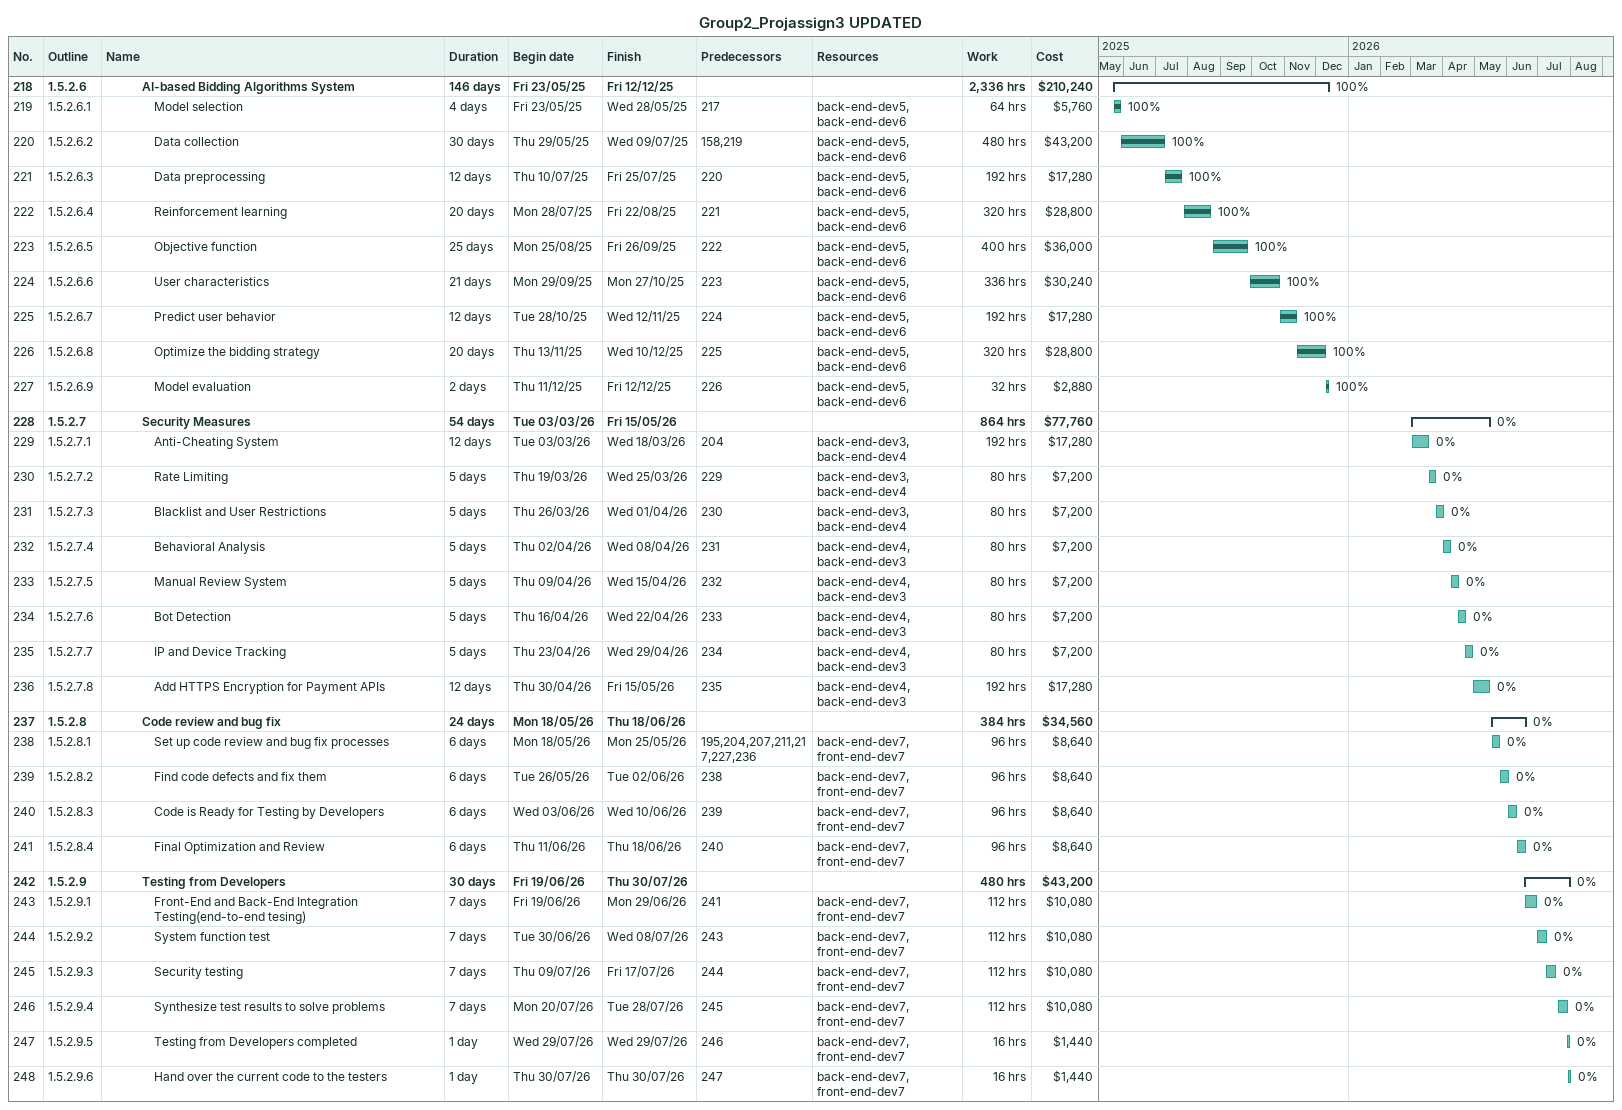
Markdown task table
Group2_Projassign3 UPDATED

| ID | WBS | Task | Duration | Start | Finish | Predecessors | Resources | % complete | Work (h) | Cost ($) |
|---|---|---|---|---|---|---|---|---|---|---|
| 218 | 1.5.2.6 | **AI-based Bidding Algorithms System** | 146d | 2025-05-23 | 2025-12-12 |  |  | 100 | 2336 | 210240 |
| 219 | 1.5.2.6.1 | Model selection | 4d | 2025-05-23 | 2025-05-28 | 217 | back-end-dev5, back-end-dev6 | 100 | 64 | 5760 |
| 220 | 1.5.2.6.2 | Data collection | 30d | 2025-05-29 | 2025-07-09 | 158, 219 | back-end-dev5, back-end-dev6 | 100 | 480 | 43200 |
| 221 | 1.5.2.6.3 | Data preprocessing | 12d | 2025-07-10 | 2025-07-25 | 220 | back-end-dev5, back-end-dev6 | 100 | 192 | 17280 |
| 222 | 1.5.2.6.4 | Reinforcement learning | 20d | 2025-07-28 | 2025-08-22 | 221 | back-end-dev5, back-end-dev6 | 100 | 320 | 28800 |
| 223 | 1.5.2.6.5 | Objective function | 25d | 2025-08-25 | 2025-09-26 | 222 | back-end-dev5, back-end-dev6 | 100 | 400 | 36000 |
| 224 | 1.5.2.6.6 | User characteristics | 21d | 2025-09-29 | 2025-10-27 | 223 | back-end-dev5, back-end-dev6 | 100 | 336 | 30240 |
| 225 | 1.5.2.6.7 | Predict user behavior | 12d | 2025-10-28 | 2025-11-12 | 224 | back-end-dev5, back-end-dev6 | 100 | 192 | 17280 |
| 226 | 1.5.2.6.8 | Optimize the bidding strategy | 20d | 2025-11-13 | 2025-12-10 | 225 | back-end-dev5, back-end-dev6 | 100 | 320 | 28800 |
| 227 | 1.5.2.6.9 | Model evaluation | 2d | 2025-12-11 | 2025-12-12 | 226 | back-end-dev5, back-end-dev6 | 100 | 32 | 2880 |
| 228 | 1.5.2.7 | **Security Measures** | 54d | 2026-03-03 | 2026-05-15 |  |  | 0 | 864 | 77760 |
| 229 | 1.5.2.7.1 | Anti-Cheating System | 12d | 2026-03-03 | 2026-03-18 | 204 | back-end-dev3, back-end-dev4 | 0 | 192 | 17280 |
| 230 | 1.5.2.7.2 | Rate Limiting | 5d | 2026-03-19 | 2026-03-25 | 229 | back-end-dev3, back-end-dev4 | 0 | 80 | 7200 |
| 231 | 1.5.2.7.3 | Blacklist and User Restrictions | 5d | 2026-03-26 | 2026-04-01 | 230 | back-end-dev3, back-end-dev4 | 0 | 80 | 7200 |
| 232 | 1.5.2.7.4 | Behavioral Analysis | 5d | 2026-04-02 | 2026-04-08 | 231 | back-end-dev4, back-end-dev3 | 0 | 80 | 7200 |
| 233 | 1.5.2.7.5 | Manual Review System | 5d | 2026-04-09 | 2026-04-15 | 232 | back-end-dev4, back-end-dev3 | 0 | 80 | 7200 |
| 234 | 1.5.2.7.6 | Bot Detection | 5d | 2026-04-16 | 2026-04-22 | 233 | back-end-dev4, back-end-dev3 | 0 | 80 | 7200 |
| 235 | 1.5.2.7.7 | IP and Device Tracking | 5d | 2026-04-23 | 2026-04-29 | 234 | back-end-dev4, back-end-dev3 | 0 | 80 | 7200 |
| 236 | 1.5.2.7.8 | Add HTTPS Encryption for Payment APIs | 12d | 2026-04-30 | 2026-05-15 | 235 | back-end-dev4, back-end-dev3 | 0 | 192 | 17280 |
| 237 | 1.5.2.8 | **Code review and bug fix** | 24d | 2026-05-18 | 2026-06-18 |  |  | 0 | 384 | 34560 |
| 238 | 1.5.2.8.1 | Set up code review and bug fix processes | 6d | 2026-05-18 | 2026-05-25 | 195, 204, 207, 211, 217, 227, 236 | back-end-dev7, front-end-dev7 | 0 | 96 | 8640 |
| 239 | 1.5.2.8.2 | Find code defects and fix them | 6d | 2026-05-26 | 2026-06-02 | 238 | back-end-dev7, front-end-dev7 | 0 | 96 | 8640 |
| 240 | 1.5.2.8.3 | Code is Ready for Testing by Developers | 6d | 2026-06-03 | 2026-06-10 | 239 | back-end-dev7, front-end-dev7 | 0 | 96 | 8640 |
| 241 | 1.5.2.8.4 | Final Optimization and Review | 6d | 2026-06-11 | 2026-06-18 | 240 | back-end-dev7, front-end-dev7 | 0 | 96 | 8640 |
| 242 | 1.5.2.9 | **Testing from Developers** | 30d | 2026-06-19 | 2026-07-30 |  |  | 0 | 480 | 43200 |
| 243 | 1.5.2.9.1 | Front-End and Back-End Integration Testing(end-to-end tesing) | 7d | 2026-06-19 | 2026-06-29 | 241 | back-end-dev7, front-end-dev7 | 0 | 112 | 10080 |
| 244 | 1.5.2.9.2 | System function test | 7d | 2026-06-30 | 2026-07-08 | 243 | back-end-dev7, front-end-dev7 | 0 | 112 | 10080 |
| 245 | 1.5.2.9.3 | Security testing | 7d | 2026-07-09 | 2026-07-17 | 244 | back-end-dev7, front-end-dev7 | 0 | 112 | 10080 |
| 246 | 1.5.2.9.4 | Synthesize test results to solve problems | 7d | 2026-07-20 | 2026-07-28 | 245 | back-end-dev7, front-end-dev7 | 0 | 112 | 10080 |
| 247 | 1.5.2.9.5 | Testing from Developers completed | 1d | 2026-07-29 | 2026-07-29 | 246 | back-end-dev7, front-end-dev7 | 0 | 16 | 1440 |
| 248 | 1.5.2.9.6 | Hand over the current code to the testers | 1d | 2026-07-30 | 2026-07-30 | 247 | back-end-dev7, front-end-dev7 | 0 | 16 | 1440 |
